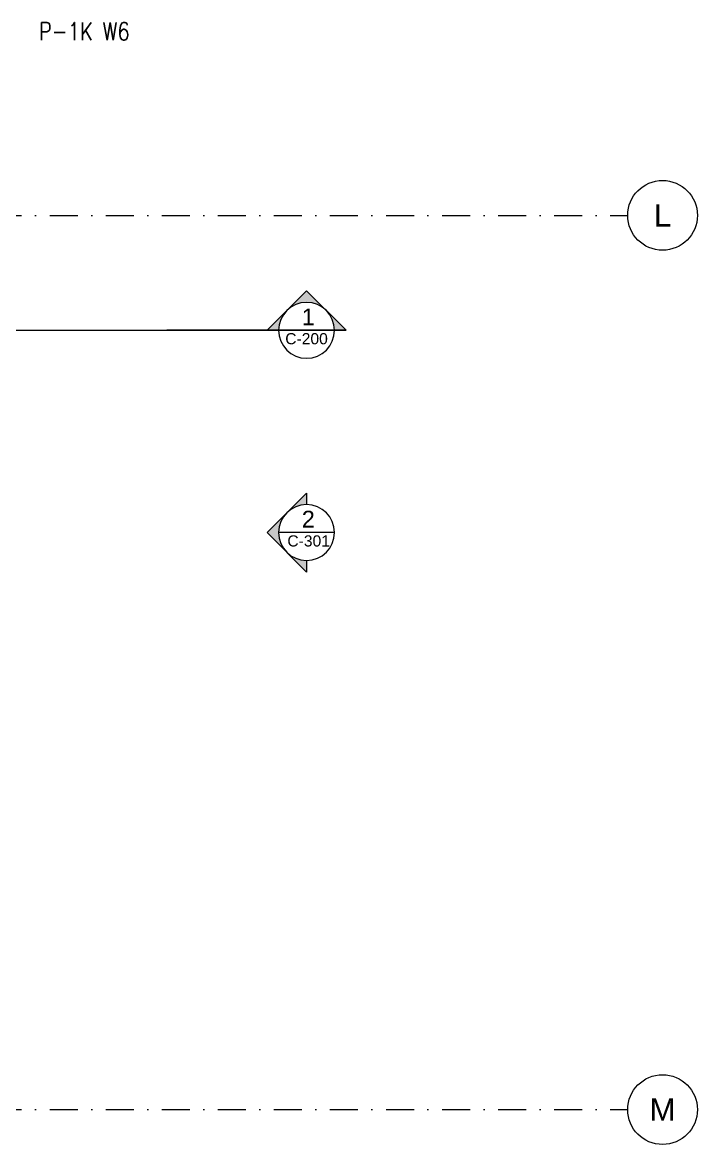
# Model space of a CAD drawing. Extents: x -9059 to 11889, y -1514 to 6575.
# Drawn here: x 9993 to 10597, y 1315 to 2318 of the extents above; entities that cross this region are included whole.
import ezdxf
from ezdxf.enums import TextEntityAlignment as Align

# ---------------------------------------------------------------- set-up
doc = ezdxf.new("R2010")
doc.units = 0
doc.header["$LTSCALE"] = 25
doc.header["$MEASUREMENT"] = 0
doc.linetypes.add('DASHDOT', pattern=[1, 0.5, -0.25, 0, -0.25])
doc.layers.get('0').update_dxf_attribs({"color": 9, "lineweight": 9})
for name, color, linetype, lineweight in [('21', 9, 'Continuous', 9), ('24', 9, 'DASHDOT', 9), ('E-YAZI', 7, 'Continuous', 30)]:
    doc.layers.add(name, color=color, linetype=linetype, lineweight=lineweight)
doc.styles.add('$1$Arial', font='arial.ttf', dxfattribs={"height": 2.5})
doc.styles.add('Arial', font='arial.ttf', dxfattribs={"height": 2.5})
doc.styles.add('E-YAZI', font='txttw.shx')

# ---------------------------------------------------------------- blocks, each defined once
blk = doc.blocks.new('$0$0_aks')
at = {"linetype": 'Continuous'}
blk.add_circle((0, 0), 3.12, dxfattribs=at)
at = {"style": '$1$Arial'}
blk.add_attdef('AKS', text='', height=2.5, dxfattribs=at).set_placement((0, 0), align=Align.MIDDLE_CENTER)
blk = doc.blocks.new('0_exteriorelevation2')
h = blk.add_hatch(color=256)
edge = h.paths.add_edge_path()
edge.add_arc((0, 0), 5, 45, 90)
edge.add_line((0, 5), (0, 7.07))
edge.add_line((0, 7.07), (3.54, 3.54))
edge = h.paths.add_edge_path()
edge.add_line((0, -5), (0, -7.07))
edge.add_line((0, -7.07), (3.54, -3.54))
edge.add_arc((0, 0), 5, 270, 315, ccw=False)
h.paths.add_polyline_path([(3.79, 3.28), (7.07, 0), (3.54, -3.54), (3.77, -3.29), (3.92, -3.11), (4.03, -2.96), (4.19, -2.73), (4.41, -2.36), (4.51, -2.15), (4.59, -1.99), (4.66, -1.81), (4.75, -1.55), (4.83, -1.3), (4.89, -1.03), (4.93, -0.84), (4.97, -0.5), (5, -0.18), (5, 0.07), (4.99, 0.36), (4.96, 0.6), (4.91, 0.94), (4.86, 1.16), (4.82, 1.32), (4.77, 1.51), (4.69, 1.75), (4.58, 2), (4.47, 2.25), (4.36, 2.45), (4.26, 2.62), (4.13, 2.82), (3.97, 3.03), (3.84, 3.2), (3.69, 3.37), (3.55, 3.52)])
for points in [[(0, -7.07), (7.07, 0), (0, 7.07), (0, 5)], [(0, -7.07), (7.07, 0), (0, 7.07), (0, 5)], [(-5, 0), (5, 0)], [(0, -5), (0, -7.07)], [(0, -5), (0, -7.07)]]:
    blk.add_lwpolyline(points)
blk.add_circle((0, 0), 5)
at = {"style": 'Arial'}
blk.add_attdef('KESITADI', text='', height=3, dxfattribs=at).set_placement((0, 0), align=Align.BOTTOM_CENTER)
blk.add_attdef('PAFTAADI', text='', height=2, dxfattribs=at).set_placement((0, -0.5), align=Align.TOP_CENTER)
blk = doc.blocks.new('0_buildingsection')
h = blk.add_hatch(color=256)
h.paths.add_polyline_path([(7.07, 0), (0, 7.07), (-7.07, 0)])
h.paths.add_polyline_path([(5, 0, 1), (-5, 0)], flags=16)
for points in [[(7.07, 0), (0, 7.07), (-7.07, 0), (25, 0)], [(7.07, 0), (0, 7.07), (-7.07, 0), (7.07, 0)]]:
    blk.add_lwpolyline(points)
blk.add_circle((0, 0), 5)
at = {"style": 'Arial'}
blk.add_attdef('KESITADI', text='', height=3, dxfattribs=at).set_placement((0, 0), align=Align.BOTTOM_CENTER)
blk.add_attdef('PAFTAADI', text='', height=2, dxfattribs=at).set_placement((0, -0.5), align=Align.TOP_CENTER)

msp = doc.modelspace()

# ---------------------------------------------------------------- linework, layer by layer
at = {"layer": '21'}
msp.add_lwpolyline([(7263.7, 2043.03), (10282.45, 2043.03)], dxfattribs=at)
at = {"layer": '24', "ltscale": 2}
for points in [[(7011.53, 2145.87), (10534.06, 2145.87)], [(7011.53, 1345.87), (10534.06, 1345.87)]]:
    msp.add_lwpolyline(points, dxfattribs=at)

# ---------------------------------------------------------------- block references
at = {"layer": '21'}
ref = msp.add_blockref('0_buildingsection', (10247.09, 2043.03), dxfattribs=dict(at, xscale=-5, yscale=5, zscale=5))
ref.add_attrib('KESITADI', '1', dxfattribs={"layer": '0', "height": 15, "style": 'Arial'}).set_placement((10248.66, 2043.03), align=Align.BOTTOM_CENTER)
ref.add_attrib('PAFTAADI', 'C-200', dxfattribs={"layer": '0', "height": 10, "style": 'Arial'}).set_placement((10247.07, 2040.53), align=Align.TOP_CENTER)
ref = msp.add_blockref('0_exteriorelevation2', (10247.09, 1862.12), dxfattribs=dict(at, xscale=-5, yscale=5, zscale=5))
ref.add_attrib('KESITADI', '2', dxfattribs={"layer": '0', "height": 15, "style": 'Arial'}).set_placement((10248.66, 1862.12), align=Align.BOTTOM_CENTER)
ref.add_attrib('PAFTAADI', 'C-301', dxfattribs={"layer": '0', "height": 10, "style": 'Arial'}).set_placement((10248.96, 1859.62), align=Align.TOP_CENTER)
at = {"layer": '24'}
ref = msp.add_blockref('$0$0_aks', (10565.31, 2145.87), dxfattribs=dict(at, xscale=10, yscale=10, zscale=10))
ref.add_attrib('AKS', 'L', dxfattribs={"layer": '0', "height": 20, "style": '$1$Arial'}).set_placement((10565.31, 2145.87), align=Align.MIDDLE_CENTER)
ref = msp.add_blockref('$0$0_aks', (10565.31, 1345.87), dxfattribs=dict(at, xscale=10, yscale=10, zscale=10))
ref.add_attrib('AKS', 'M', dxfattribs={"layer": '0', "height": 20, "style": '$1$Arial'}).set_placement((10565.31, 1345.87), align=Align.MIDDLE_CENTER)

# ---------------------------------------------------------------- texts
at = {"layer": 'E-YAZI', "color": 6, "style": 'E-YAZI', "width": 0.8}
msp.add_text('P-1K W6', height=16, dxfattribs=at).set_placement((10007.87, 2302.44))

doc.saveas('drawing.dxf')
